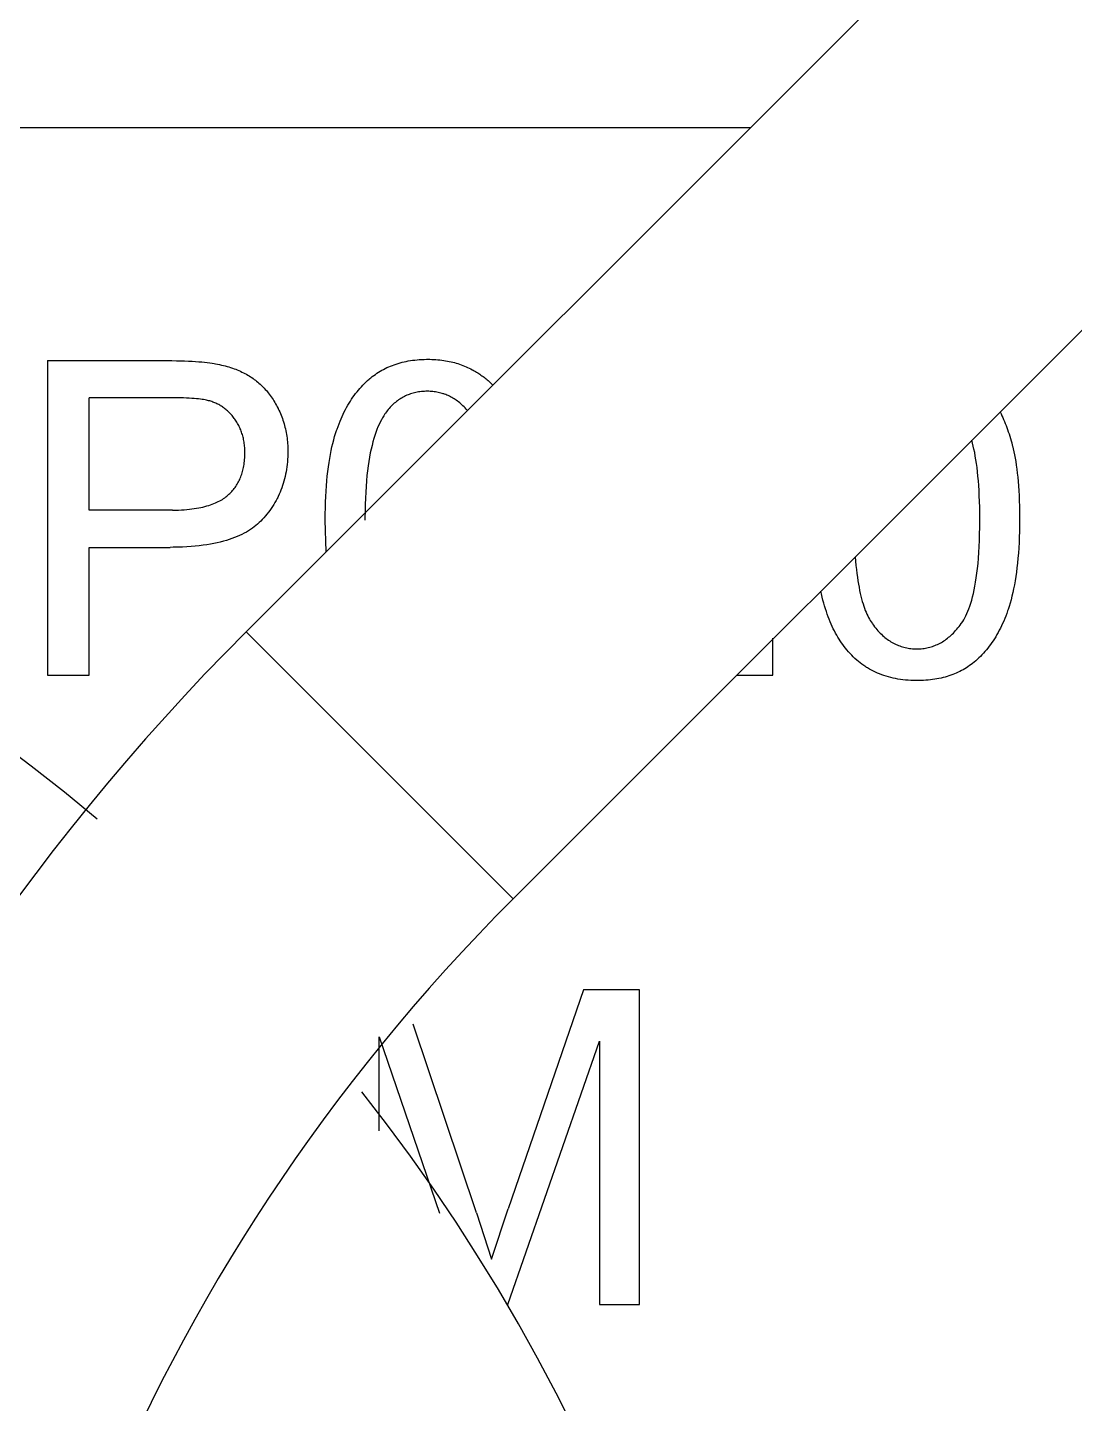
# Model space of a CAD drawing. Header units: millimetres. Extents: x 0 to 141, y -1 to 90.
# Drawn here: x 10.829 to 11.328, y 39.103 to 39.759 of the extents above; entities that cross this region are included whole.
import ezdxf

# ---------------------------------------------------------------- set-up
doc = ezdxf.new("R2010")
doc.units = ezdxf.units.MM

msp = doc.modelspace()

# ---------------------------------------------------------------- linework, layer by layer
for p, q in [((15.06977, 43.60706), (10.93347, 39.47076)), ((15.19705, 43.47978), (11.06075, 39.34348)), ((9.40615, 39.71114), (11.17385, 39.71114)), ((10.83884, 39.60001), (10.83884, 39.45001)), ((10.85869, 39.52869), (10.85869, 39.58231)), ((10.89832, 39.5287), (10.85869, 39.52869)), ((10.97166, 39.50894), (10.97114, 39.52399)), ((10.85869, 39.45001), (10.85869, 39.51099)), ((10.85869, 39.51099), (10.89716, 39.51099)), ((11.06075, 39.34348), (10.93347, 39.47076)), ((11.18447, 39.45001), (11.18447, 39.46771)), ((10.83884, 39.45001), (10.85869, 39.45001)), ((11.16728, 39.45001), (11.18447, 39.45001)), ((11.09423, 39.30001), (11.05832, 39.19564)), ((11.12093, 39.30001), (11.09423, 39.30001)), ((11.12093, 39.15001), (11.12093, 39.30001)), ((11.04317, 39.1938), (11.01311, 39.28374)), ((10.99692, 39.23288), (10.99692, 39.2777)), ((10.99692, 39.2777), (11.02553, 39.1935)), ((11.05821, 39.15001), (11.1018, 39.27556)), ((11.1018, 39.27556), (11.1018, 39.15001)), ((11.04317, 39.1938), (11.05033, 39.1716)), ((11.05033, 39.1716), (11.05832, 39.19564)), ((11.1018, 39.15001), (11.12093, 39.15001))]:
    msp.add_line(p, q)
for points in [[(10.83884, 39.60001), (10.89589, 39.60001), (10.8981, 39.6), (10.90021, 39.59997), (10.90222, 39.59992), (10.90413, 39.59986), (10.90595, 39.59979), (10.90766, 39.5997), (10.90929, 39.59959), (10.91082, 39.59948), (10.91227, 39.59936), (10.91362, 39.59922), (10.9149, 39.59908), (10.91609, 39.59892), (10.9172, 39.59876), (10.91824, 39.5986)], [(10.99286, 39.59179), (10.99357, 39.59237), (10.9943, 39.59292), (10.99503, 39.59345), (10.99541, 39.59371), (10.99579, 39.59397), (10.99655, 39.59446), (10.99733, 39.59494), (10.99812, 39.59539), (10.99892, 39.59583), (10.99974, 39.59625), (11.00057, 39.59665), (11.00141, 39.59704), (11.00227, 39.5974), (11.00315, 39.59775), (11.00404, 39.59807), (11.00494, 39.59838), (11.00586, 39.59867), (11.0068, 39.59894), (11.00775, 39.59919), (11.00872, 39.59942), (11.0097, 39.59963), (11.0107, 39.59983), (11.01172, 39.6), (11.01276, 39.60015), (11.01382, 39.60028), (11.01489, 39.60039), (11.01598, 39.60048), (11.0171, 39.60055), (11.01823, 39.6006), (11.01938, 39.60062), (11.02005, 39.60062)], [(11.02005, 39.60062), (11.021, 39.60062), (11.02198, 39.60059), (11.02295, 39.60055), (11.02391, 39.60049), (11.02485, 39.60042), (11.02578, 39.60033), (11.02669, 39.60022), (11.02759, 39.6001), (11.02848, 39.59996), (11.02936, 39.5998), (11.03023, 39.59964), (11.03108, 39.59945), (11.03192, 39.59925), (11.03275, 39.59904), (11.03357, 39.59881), (11.03438, 39.59856), (11.03518, 39.5983), (11.03597, 39.59803), (11.03675, 39.59774), (11.03752, 39.59743), (11.03827, 39.59712), (11.03902, 39.59678), (11.03976, 39.59643), (11.04049, 39.59607), (11.04122, 39.59569)], [(10.91824, 39.5986), (10.91884, 39.59849), (10.91981, 39.59831), (10.92076, 39.59812), (10.92169, 39.59791), (10.9226, 39.59769), (10.92349, 39.59747), (10.92437, 39.59723), (10.92522, 39.59697), (10.92606, 39.59671), (10.92688, 39.59644), (10.92768, 39.59615), (10.92847, 39.59586), (10.92924, 39.59555), (10.92999, 39.59524), (10.93073, 39.59491), (10.93145, 39.59457), (10.93216, 39.59422), (10.93286, 39.59387), (10.93354, 39.5935), (10.93421, 39.59312), (10.93486, 39.59273), (10.9355, 39.59233), (10.93613, 39.59192), (10.93674, 39.59149)], [(11.04122, 39.59569), (11.04161, 39.59548), (11.04216, 39.59517), (11.04271, 39.59485), (11.04325, 39.59452), (11.04379, 39.59419), (11.04431, 39.59385), (11.04483, 39.5935), (11.04535, 39.59314), (11.04585, 39.59278), (11.04635, 39.59241), (11.04685, 39.59204), (11.04733, 39.59165), (11.04782, 39.59126), (11.04829, 39.59086), (11.04876, 39.59045), (11.04922, 39.59004), (11.04968, 39.58962), (11.05013, 39.58919), (11.05057, 39.58875), (11.05079, 39.58853), (11.05101, 39.5883)], [(10.93674, 39.59149), (10.93731, 39.59108), (10.93788, 39.59066), (10.93843, 39.59023), (10.93898, 39.58978), (10.93952, 39.58932), (10.94005, 39.58885), (10.94057, 39.58836), (10.94109, 39.58786), (10.94159, 39.58735), (10.94209, 39.58682), (10.94258, 39.58628), (10.94307, 39.58573), (10.94355, 39.58516), (10.94401, 39.58458), (10.94448, 39.58398), (10.94493, 39.58337), (10.94538, 39.58274), (10.94582, 39.5821), (10.94625, 39.58144), (10.94667, 39.58077), (10.94709, 39.58008), (10.9475, 39.57937), (10.9479, 39.57865), (10.94829, 39.57791), (10.94867, 39.57716), (10.94871, 39.57708)], [(10.97656, 39.56676), (10.97677, 39.56736), (10.97723, 39.56863), (10.9777, 39.56987), (10.97818, 39.57108), (10.97868, 39.57226), (10.97919, 39.57341), (10.97971, 39.57453), (10.98024, 39.57563), (10.98079, 39.57669), (10.98135, 39.57773), (10.98193, 39.57874), (10.98251, 39.57973), (10.98311, 39.58069), (10.98372, 39.58163), (10.98435, 39.58254), (10.98499, 39.58343), (10.98564, 39.5843), (10.9863, 39.58514), (10.98697, 39.58596), (10.98766, 39.58677), (10.98836, 39.58754), (10.98908, 39.5883), (10.98981, 39.58904), (10.99055, 39.58976), (10.9913, 39.59046), (10.99207, 39.59114), (10.99246, 39.59147), (10.99286, 39.59179)], [(10.91556, 39.58091), (10.91506, 39.58103), (10.9145, 39.58116), (10.91388, 39.58128), (10.9132, 39.5814), (10.91245, 39.58151), (10.91164, 39.58162), (10.91074, 39.58173), (10.90977, 39.58183), (10.90872, 39.58192), (10.90758, 39.582), (10.90635, 39.58208), (10.90503, 39.58215), (10.90362, 39.5822), (10.90211, 39.58225), (10.9005, 39.58228), (10.89879, 39.5823), (10.85869, 39.58231)], [(10.92806, 39.57208), (10.92778, 39.57247), (10.92744, 39.57292), (10.9271, 39.57336), (10.92675, 39.57378), (10.9264, 39.57419), (10.92604, 39.57459), (10.92568, 39.57498), (10.92531, 39.57535), (10.92493, 39.57572), (10.92455, 39.57607), (10.92416, 39.57641), (10.92376, 39.57674), (10.92336, 39.57706), (10.92296, 39.57737), (10.92254, 39.57767), (10.92212, 39.57796), (10.9217, 39.57824), (10.92127, 39.57851), (10.92083, 39.57876), (10.92038, 39.57901), (10.91993, 39.57925), (10.91948, 39.57947), (10.91901, 39.57969), (10.91854, 39.57989), (10.91806, 39.58009), (10.91758, 39.58027), (10.91708, 39.58045), (10.91658, 39.58061), (10.91608, 39.58076), (10.91556, 39.58091)], [(11.01984, 39.58538), (11.01911, 39.58537), (11.01839, 39.58534), (11.01768, 39.5853), (11.01698, 39.58524), (11.01629, 39.58516), (11.01562, 39.58506), (11.01495, 39.58495), (11.0143, 39.58482), (11.01366, 39.58467), (11.01303, 39.58451), (11.0124, 39.58433), (11.01179, 39.58414), (11.01119, 39.58393), (11.01059, 39.5837), (11.01, 39.58346), (11.00943, 39.5832), (11.00886, 39.58292), (11.00829, 39.58263), (11.00774, 39.58232), (11.00719, 39.58199), (11.00666, 39.58165), (11.00612, 39.58129), (11.0056, 39.58091), (11.00508, 39.58052), (11.00457, 39.5801), (11.00407, 39.57967), (11.00357, 39.57922), (11.00308, 39.57875), (11.0026, 39.57827), (11.00212, 39.57776), (11.00165, 39.57723), (11.00118, 39.57668), (11.00072, 39.57612), (11.00027, 39.57553), (10.99982, 39.57491), (10.99961, 39.57461)], [(11.03893, 39.57623), (11.03881, 39.57637), (11.0383, 39.57693), (11.0378, 39.57747), (11.03729, 39.57799), (11.03677, 39.57849), (11.03625, 39.57897), (11.03573, 39.57943), (11.03521, 39.57987), (11.03468, 39.5803), (11.03414, 39.5807), (11.03361, 39.58109), (11.03307, 39.58145), (11.03252, 39.5818), (11.03197, 39.58214), (11.03142, 39.58245), (11.03086, 39.58275), (11.0303, 39.58304), (11.02973, 39.5833), (11.02916, 39.58355), (11.02858, 39.58379), (11.028, 39.584), (11.02771, 39.58411), (11.02741, 39.58421), (11.02682, 39.58439), (11.02622, 39.58456), (11.02561, 39.58472), (11.025, 39.58485), (11.02438, 39.58498), (11.02375, 39.58508), (11.02312, 39.58517), (11.02248, 39.58525), (11.02183, 39.5853), (11.02118, 39.58535), (11.02051, 39.58537), (11.01984, 39.58538)], [(10.94871, 39.57708), (10.94908, 39.57631), (10.94944, 39.57554), (10.94978, 39.57476), (10.9501, 39.57397), (10.95041, 39.57318), (10.95071, 39.57238), (10.95099, 39.57157), (10.95125, 39.57076), (10.9515, 39.56994), (10.95173, 39.56911), (10.95195, 39.56827), (10.95215, 39.56743), (10.95233, 39.56658), (10.9525, 39.56572), (10.95266, 39.56486), (10.9528, 39.56399), (10.95292, 39.56311), (10.95303, 39.56222), (10.95312, 39.56133), (10.9532, 39.56042), (10.95326, 39.55951), (10.9533, 39.55859), (10.95333, 39.55766), (10.95334, 39.55673), (10.95334, 39.55663)], [(10.99961, 39.57461), (10.99903, 39.57373), (10.99845, 39.57279), (10.99788, 39.57178), (10.99733, 39.57072), (10.99679, 39.56959), (10.99626, 39.56839), (10.99575, 39.56712), (10.99525, 39.56578), (10.99477, 39.56436), (10.9943, 39.56285), (10.99386, 39.56127), (10.99343, 39.5596), (10.99302, 39.55784), (10.99263, 39.55598), (10.99226, 39.55403), (10.99192, 39.55197), (10.9916, 39.54981), (10.99131, 39.54754), (10.99104, 39.54516), (10.9908, 39.54266), (10.9906, 39.54005), (10.99042, 39.5373), (10.99028, 39.53443), (10.99017, 39.53142), (10.9901, 39.52828), (10.99007, 39.52499), (10.99007, 39.52399)], [(11.29279, 39.57552), (11.29322, 39.57465), (11.29364, 39.57375), (11.29405, 39.57285), (11.29445, 39.57193), (11.29485, 39.57099), (11.29523, 39.57004), (11.29561, 39.56907), (11.29598, 39.56809), (11.29634, 39.56709), (11.29669, 39.56607), (11.29703, 39.56504), (11.29736, 39.56399), (11.29769, 39.56293), (11.298, 39.56184), (11.29831, 39.56074), (11.2986, 39.55963), (11.29866, 39.55939)], [(10.93287, 39.55601), (10.93287, 39.55664), (10.93285, 39.55732), (10.93282, 39.55798), (10.93277, 39.55864), (10.93271, 39.55929), (10.93264, 39.55993), (10.93256, 39.56055), (10.93247, 39.56118), (10.93236, 39.56179), (10.93224, 39.56239), (10.93211, 39.56299), (10.93197, 39.56357), (10.93181, 39.56415), (10.93165, 39.56473), (10.93147, 39.56529), (10.93128, 39.56585), (10.93108, 39.5664), (10.93086, 39.56695), (10.93064, 39.56749), (10.9304, 39.56802), (10.93015, 39.56855), (10.92989, 39.56907), (10.92962, 39.56959), (10.92933, 39.57009), (10.92903, 39.5706), (10.92872, 39.5711), (10.9284, 39.57159), (10.92806, 39.57208)], [(10.97114, 39.52399), (10.97116, 39.52695), (10.97121, 39.52982), (10.97129, 39.53258), (10.9714, 39.53524), (10.97154, 39.53781), (10.97171, 39.54029), (10.9719, 39.54267), (10.97213, 39.54497), (10.97238, 39.54718), (10.97265, 39.54931), (10.97295, 39.55137), (10.97326, 39.55335), (10.97361, 39.55525), (10.97397, 39.55709), (10.97435, 39.55886), (10.97476, 39.56056), (10.97518, 39.5622), (10.97562, 39.56378), (10.97608, 39.56529), (10.97656, 39.56676)], [(11.28311, 39.52399), (11.28311, 39.52433), (11.28309, 39.5273), (11.28305, 39.53015), (11.28297, 39.53289), (11.28287, 39.53551), (11.28274, 39.53803), (11.28259, 39.54043), (11.28242, 39.54273), (11.28222, 39.54493), (11.28201, 39.54703), (11.28177, 39.54904), (11.28151, 39.55096), (11.28124, 39.55278), (11.28095, 39.55452), (11.28065, 39.55618), (11.28033, 39.55775), (11.27999, 39.55925), (11.27964, 39.56067), (11.27928, 39.56202)], [(10.92479, 39.53585), (10.92526, 39.53628), (10.92572, 39.53672), (10.92616, 39.53717), (10.92658, 39.53762), (10.927, 39.53809), (10.9274, 39.53857), (10.92778, 39.53906), (10.92815, 39.53956), (10.92851, 39.54007), (10.92885, 39.54059), (10.92918, 39.54112), (10.9295, 39.54167), (10.9298, 39.54222), (10.93009, 39.54279), (10.93036, 39.54336), (10.93062, 39.54395), (10.93087, 39.54455), (10.93111, 39.54517), (10.93133, 39.5458), (10.93153, 39.54644), (10.93173, 39.54709), (10.93191, 39.54775), (10.93207, 39.54843), (10.93222, 39.54913), (10.93235, 39.54984), (10.93247, 39.55056), (10.93258, 39.5513), (10.93267, 39.55205), (10.93274, 39.55282), (10.9328, 39.55361), (10.93284, 39.55441), (10.93286, 39.55522), (10.93287, 39.55601)], [(10.95334, 39.55663), (10.95332, 39.55545), (10.95329, 39.55419), (10.95322, 39.55295), (10.95313, 39.55173), (10.95301, 39.55052), (10.95286, 39.54933), (10.95269, 39.54816), (10.9525, 39.54701), (10.95228, 39.54587), (10.95203, 39.54474), (10.95176, 39.54364), (10.95147, 39.54254), (10.95115, 39.54146), (10.9508, 39.5404), (10.95044, 39.53935), (10.95004, 39.53831), (10.94962, 39.53729), (10.94918, 39.53628), (10.94872, 39.53528), (10.94847, 39.53478), (10.94822, 39.53429), (10.94771, 39.53332), (10.94717, 39.53236), (10.9466, 39.53141), (10.94601, 39.53047), (10.94539, 39.52954), (10.94475, 39.52863), (10.94408, 39.52772), (10.94338, 39.52683), (10.94266, 39.52595), (10.94191, 39.52508), (10.94113, 39.52422)], [(11.29866, 39.55939), (11.299, 39.55802), (11.29932, 39.55659), (11.29963, 39.55508), (11.29992, 39.55351), (11.3002, 39.55186), (11.30046, 39.55013), (11.30071, 39.54832), (11.30094, 39.54643), (11.30115, 39.54446), (11.30134, 39.5424), (11.30151, 39.54024), (11.30165, 39.538), (11.30178, 39.53566), (11.30188, 39.53321), (11.30196, 39.53067), (11.30201, 39.52801), (11.30204, 39.52525), (11.30204, 39.52399)], [(10.89832, 39.5287), (10.89979, 39.52872), (10.90121, 39.52877), (10.90257, 39.52883), (10.90389, 39.52891), (10.90517, 39.52902), (10.90639, 39.52914), (10.90758, 39.52928), (10.90872, 39.52944), (10.90982, 39.52961), (10.91088, 39.5298), (10.91189, 39.53), (10.91288, 39.53022), (10.91382, 39.53045), (10.91473, 39.5307), (10.91561, 39.53096), (10.91645, 39.53123), (10.91726, 39.53152), (10.91803, 39.53182), (10.91878, 39.53213), (10.9195, 39.53245), (10.92019, 39.53279), (10.92085, 39.53313), (10.92149, 39.53349), (10.9221, 39.53385), (10.92268, 39.53423), (10.92325, 39.53462), (10.92378, 39.53502), (10.9243, 39.53543), (10.92479, 39.53585)], [(10.94113, 39.52422), (10.94043, 39.52348), (10.93969, 39.52277), (10.93892, 39.52207), (10.93812, 39.5214), (10.93728, 39.52074), (10.93641, 39.5201), (10.93549, 39.51947), (10.93454, 39.51887), (10.93355, 39.51828), (10.93252, 39.51772), (10.93144, 39.51717), (10.93032, 39.51664), (10.92916, 39.51613), (10.92795, 39.51564), (10.92669, 39.51517), (10.92538, 39.51472), (10.92402, 39.51429), (10.92261, 39.51389), (10.92114, 39.51351), (10.91962, 39.51315), (10.91804, 39.51281), (10.9164, 39.5125), (10.91469, 39.51222), (10.91293, 39.51196), (10.9111, 39.51173), (10.9092, 39.51153), (10.90723, 39.51136), (10.90519, 39.51122), (10.90308, 39.51111), (10.90089, 39.51104), (10.89862, 39.511), (10.89716, 39.51099)], [(11.27441, 39.47487), (11.27494, 39.47566), (11.27545, 39.4765), (11.27596, 39.47741), (11.27646, 39.47838), (11.27695, 39.47942), (11.27742, 39.48054), (11.27789, 39.48173), (11.27835, 39.483), (11.27879, 39.48436), (11.27922, 39.4858), (11.27963, 39.48733), (11.28003, 39.48896), (11.28041, 39.49068), (11.28077, 39.49251), (11.28111, 39.49445), (11.28143, 39.49649), (11.28173, 39.49865), (11.282, 39.50093), (11.28224, 39.50334), (11.28246, 39.50587), (11.28265, 39.50853), (11.28281, 39.51132), (11.28294, 39.51426), (11.28303, 39.51734), (11.28309, 39.52057), (11.28311, 39.52395)], [(11.30204, 39.52399), (11.30203, 39.52138), (11.30198, 39.51857), (11.3019, 39.51586), (11.30179, 39.51322), (11.30165, 39.51068), (11.30148, 39.50821), (11.30128, 39.50583), (11.30106, 39.50352), (11.30081, 39.50129), (11.30053, 39.49914), (11.30023, 39.49706), (11.29991, 39.49505), (11.29957, 39.49311), (11.2992, 39.49123), (11.29881, 39.48943), (11.2984, 39.48769), (11.29797, 39.48601), (11.29752, 39.48439), (11.29705, 39.48283), (11.29657, 39.48134)], [(11.22373, 39.50645), (11.2239, 39.50434), (11.22408, 39.50232), (11.22429, 39.50039), (11.2245, 39.49854), (11.22474, 39.49677), (11.22499, 39.49508), (11.22525, 39.49347), (11.22553, 39.49193), (11.22582, 39.49046), (11.22613, 39.48905), (11.22644, 39.48772), (11.22677, 39.48644), (11.2271, 39.48523), (11.22745, 39.48408), (11.2278, 39.48299), (11.22816, 39.48195), (11.22853, 39.48096), (11.22891, 39.48003), (11.2293, 39.47915), (11.22969, 39.47831), (11.23009, 39.47752), (11.2305, 39.47677), (11.23091, 39.47606), (11.23132, 39.4754), (11.23175, 39.47477)], [(11.21902, 39.46298), (11.2184, 39.46378), (11.21778, 39.46462), (11.21718, 39.46547), (11.21659, 39.46636), (11.21601, 39.46727), (11.21544, 39.4682), (11.21489, 39.46916), (11.21434, 39.47015), (11.21381, 39.47117), (11.21329, 39.47222), (11.21277, 39.4733), (11.21228, 39.47441), (11.21179, 39.47554), (11.21131, 39.47671), (11.21085, 39.47792), (11.2104, 39.47915), (11.20996, 39.48042), (11.20954, 39.48172), (11.20913, 39.48306), (11.20873, 39.48444), (11.20835, 39.48585), (11.20798, 39.4873), (11.20763, 39.48879), (11.20734, 39.49007)], [(11.29657, 39.48134), (11.29636, 39.48073), (11.29592, 39.47947), (11.29546, 39.47823), (11.29498, 39.47703), (11.29449, 39.47585), (11.29399, 39.47471), (11.29347, 39.47359), (11.29294, 39.4725), (11.2924, 39.47143), (11.29184, 39.47039), (11.29127, 39.46938), (11.29069, 39.46839), (11.29009, 39.46743), (11.28948, 39.46649), (11.28886, 39.46557), (11.28822, 39.46468), (11.28758, 39.46381), (11.28691, 39.46296), (11.28624, 39.46213), (11.28555, 39.46133), (11.28485, 39.46054), (11.28413, 39.45978), (11.28341, 39.45903), (11.28266, 39.45831), (11.28191, 39.4576), (11.28113, 39.45692), (11.28035, 39.45625)], [(11.23175, 39.47477), (11.23191, 39.47454), (11.23243, 39.47382), (11.23296, 39.47313), (11.23349, 39.47247), (11.23402, 39.47183), (11.23456, 39.47121), (11.2351, 39.47063), (11.23565, 39.47006), (11.2362, 39.46952), (11.23676, 39.469), (11.23731, 39.46851), (11.23788, 39.46804), (11.23845, 39.46758), (11.23902, 39.46715), (11.23959, 39.46675), (11.24018, 39.46636), (11.24076, 39.46599), (11.24136, 39.46564), (11.24195, 39.46531), (11.24255, 39.465), (11.24316, 39.46471), (11.24378, 39.46444), (11.2444, 39.46419), (11.24502, 39.46396), (11.24566, 39.46374), (11.2463, 39.46354), (11.24694, 39.46336), (11.2476, 39.4632), (11.24826, 39.46306), (11.24893, 39.46294), (11.24961, 39.46284), (11.25029, 39.46275), (11.25099, 39.46268), (11.25169, 39.46263), (11.25241, 39.46261), (11.25313, 39.4626)], [(11.25313, 39.4626), (11.25384, 39.46261), (11.25454, 39.46263), (11.25523, 39.46268), (11.25591, 39.46275), (11.25658, 39.46284), (11.25725, 39.46294), (11.25791, 39.46306), (11.25856, 39.46321), (11.25921, 39.46337), (11.25985, 39.46355), (11.26048, 39.46375), (11.26111, 39.46396), (11.26174, 39.4642), (11.26235, 39.46445), (11.26296, 39.46473), (11.26357, 39.46502), (11.26417, 39.46533), (11.26477, 39.46567), (11.26536, 39.46602), (11.26595, 39.46639), (11.26653, 39.46678), (11.26711, 39.4672), (11.26768, 39.46763), (11.26825, 39.46809), (11.26882, 39.46856), (11.26938, 39.46907), (11.26994, 39.46959), (11.2705, 39.47014), (11.27105, 39.47071), (11.27159, 39.4713), (11.27213, 39.47192), (11.27267, 39.47257), (11.27321, 39.47324), (11.27374, 39.47394), (11.27426, 39.47466), (11.27441, 39.47487)], [(11.25313, 39.44745), (11.25287, 39.44745), (11.25153, 39.44747), (11.25022, 39.44752), (11.24894, 39.4476), (11.24768, 39.44771), (11.24645, 39.44784), (11.24524, 39.448), (11.24406, 39.44819), (11.24289, 39.4484), (11.24175, 39.44864), (11.24064, 39.44891), (11.23954, 39.4492), (11.23846, 39.44951), (11.23741, 39.44985), (11.23637, 39.45022), (11.23535, 39.45061), (11.23435, 39.45103), (11.23337, 39.45147), (11.2324, 39.45193), (11.23146, 39.45243), (11.23052, 39.45294), (11.22961, 39.45348), (11.22915, 39.45376), (11.22871, 39.45405), (11.22782, 39.45464), (11.22695, 39.45526), (11.2261, 39.45591), (11.22525, 39.45658), (11.22443, 39.45728), (11.22361, 39.45801), (11.22282, 39.45876), (11.22203, 39.45955), (11.22126, 39.46036), (11.2205, 39.4612), (11.21975, 39.46207), (11.21902, 39.46298)], [(11.28035, 39.45625), (11.27964, 39.45568), (11.27893, 39.45513), (11.2782, 39.4546), (11.27745, 39.45409), (11.2767, 39.4536), (11.27593, 39.45313), (11.27515, 39.45267), (11.27436, 39.45224), (11.27355, 39.45182), (11.27273, 39.45142), (11.27189, 39.45104), (11.27104, 39.45068), (11.27018, 39.45033), (11.26929, 39.45001), (11.2684, 39.4497), (11.26748, 39.44942), (11.26655, 39.44915), (11.2656, 39.4489), (11.26464, 39.44867), (11.26365, 39.44845), (11.26265, 39.44826), (11.26163, 39.44809), (11.26059, 39.44794), (11.25953, 39.4478), (11.25845, 39.44769), (11.25735, 39.4476), (11.25623, 39.44753), (11.25508, 39.44748), (11.25392, 39.44746), (11.25313, 39.44745)]]:
    msp.add_lwpolyline(points)
for centre, radius, start, end in [((10.29, 38.70001), 0.89, 49.96441, 130.03559), ((11.70421, 38.70001), 1.09, 135, 225), ((11.70421, 38.70001), 0.91, 135, 225), ((10.29, 38.70001), 0.89, 321.72003, 38.27997)]:
    msp.add_arc(centre, radius, start, end)

doc.saveas('drawing.dxf')
